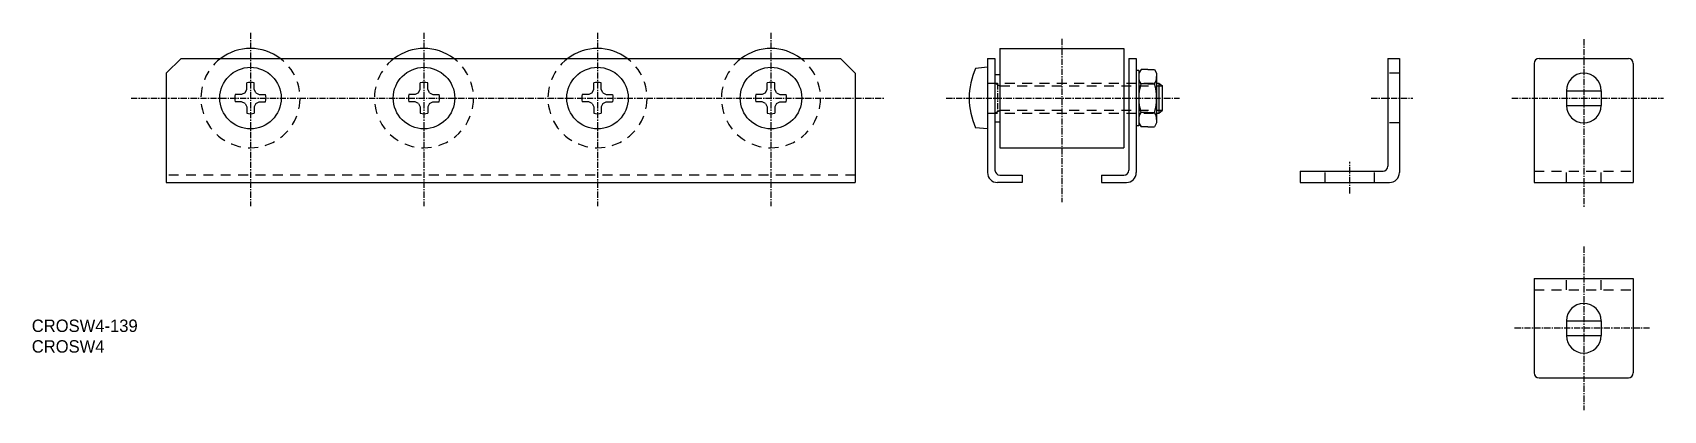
# Model space of a CAD drawing. Extents: x 145 to 474, y 108 to 184.
import ezdxf

# ---------------------------------------------------------------- set-up
doc = ezdxf.new("R2010")
doc.units = 0
doc.linetypes.add('CENTER', pattern=[2, 1.25, -0.25, 0.25, -0.25])
doc.linetypes.add('DASHED', pattern=[3.5, 2, -1.5])
doc.layers.get('0').update_dxf_attribs({"linetype": 'CONTINUOUS'})
doc.layers.add('CENTER', color=1, linetype='CENTER')

msp = doc.modelspace()

# ---------------------------------------------------------------- linework, layer by layer
at = {"color": 7, "linetype": 'CONTINUOUS'}
for p, q in [((174.67, 178.74), (171.67, 175.74)), ((174.67, 178.74), (307.67, 178.74)), ((307.67, 178.74), (310.67, 175.74)), ((337.35, 178.74), (337.35, 155.74)), ((337.35, 178.74), (338.85, 178.74)), ((338.85, 178.74), (338.85, 156.24)), ((339.85, 180.74), (339.85, 160.74)), ((339.85, 180.74), (364.85, 180.74)), ((364.85, 180.74), (364.85, 160.74)), ((365.85, 178.74), (365.85, 156.24)), ((365.85, 178.74), (367.35, 178.74)), ((367.35, 178.74), (367.35, 155.74)), ((418.13, 178.74), (420.43, 178.74)), ((418.13, 178.74), (418.13, 157.04)), ((420.43, 178.74), (420.43, 155.74)), ((447.62, 177.74), (447.62, 153.74)), ((448.62, 178.74), (466.62, 178.74)), ((467.62, 177.74), (467.62, 153.74)), ((171.67, 175.74), (171.67, 153.74)), ((310.67, 175.74), (310.67, 153.74)), ((337.35, 176.94), (334.95, 176.73)), ((337.35, 176.94), (337.35, 164.54)), ((338.85, 175.49), (339.85, 175.49)), ((367.86, 176.32), (367.35, 176.32)), ((368.31, 176.51), (367.86, 175.74)), ((367.86, 176.32), (367.86, 165.16)), ((369.66, 176.51), (368.31, 176.51)), ((369.66, 176.51), (371.01, 176.51)), ((371.01, 176.51), (371.46, 175.74)), ((371.46, 175.74), (371.46, 165.74)), ((186.89, 171.5), (185.61, 171.48)), ((187.59, 171.83), (186.89, 171.5)), ((187.59, 171.83), (187.91, 172.52)), ((187.91, 172.52), (187.93, 173.8)), ((189.44, 172.52), (189.42, 173.8)), ((189.76, 171.83), (189.44, 172.52)), ((189.76, 171.83), (190.45, 171.5)), ((190.45, 171.5), (191.73, 171.48)), ((221.89, 171.5), (220.61, 171.48)), ((222.59, 171.83), (221.89, 171.5)), ((222.59, 171.83), (222.91, 172.52)), ((222.91, 172.52), (222.93, 173.8)), ((224.44, 172.52), (224.42, 173.8)), ((224.76, 171.83), (224.44, 172.52)), ((224.76, 171.83), (225.45, 171.5)), ((225.45, 171.5), (226.73, 171.48)), ((256.89, 171.5), (255.61, 171.48)), ((257.59, 171.83), (256.89, 171.5)), ((257.59, 171.83), (257.91, 172.52)), ((257.91, 172.52), (257.93, 173.8)), ((259.44, 172.52), (259.42, 173.8)), ((259.76, 171.83), (259.44, 172.52)), ((259.76, 171.83), (260.45, 171.5)), ((260.45, 171.5), (261.73, 171.48)), ((291.89, 171.5), (290.61, 171.48)), ((292.59, 171.83), (291.89, 171.5)), ((292.59, 171.83), (292.91, 172.52)), ((292.91, 172.52), (292.93, 173.8)), ((294.44, 172.52), (294.42, 173.8)), ((294.76, 171.83), (294.44, 172.52)), ((294.76, 171.83), (295.45, 171.5)), ((295.45, 171.5), (296.73, 171.48)), ((369.66, 173.63), (368.31, 173.63)), ((369.66, 173.63), (371.01, 173.63)), ((371.46, 173.74), (371.93, 173.74)), ((371.93, 173.74), (371.93, 167.74)), ((371.93, 173.74), (372.65, 173.2)), ((372.65, 168.28), (372.65, 173.2)), ((454.12, 172.24), (454.12, 169.24)), ((461.12, 172.24), (461.12, 169.24)), ((186.89, 169.97), (185.61, 170)), ((187.59, 169.65), (186.89, 169.97)), ((187.59, 169.65), (187.91, 168.96)), ((187.91, 168.96), (187.93, 167.68)), ((189.44, 168.96), (189.42, 167.68)), ((189.76, 169.65), (189.44, 168.96)), ((189.76, 169.65), (190.45, 169.97)), ((190.45, 169.97), (191.73, 170)), ((221.89, 169.97), (220.61, 170)), ((222.59, 169.65), (221.89, 169.97)), ((222.59, 169.65), (222.91, 168.96)), ((222.91, 168.96), (222.93, 167.68)), ((224.44, 168.96), (224.42, 167.68)), ((224.76, 169.65), (224.44, 168.96)), ((224.76, 169.65), (225.45, 169.97)), ((225.45, 169.97), (226.73, 170)), ((256.89, 169.97), (255.61, 170)), ((257.59, 169.65), (256.89, 169.97)), ((257.59, 169.65), (257.91, 168.96)), ((257.91, 168.96), (257.93, 167.68)), ((259.44, 168.96), (259.42, 167.68)), ((259.76, 169.65), (259.44, 168.96)), ((259.76, 169.65), (260.45, 169.97)), ((260.45, 169.97), (261.73, 170)), ((291.89, 169.97), (290.61, 170)), ((292.59, 169.65), (291.89, 169.97)), ((292.59, 169.65), (292.91, 168.96)), ((292.91, 168.96), (292.93, 167.68)), ((294.44, 168.96), (294.42, 167.68)), ((294.76, 169.65), (294.44, 168.96)), ((294.76, 169.65), (295.45, 169.97)), ((295.45, 169.97), (296.73, 170)), ((369.66, 167.85), (368.31, 167.85)), ((369.66, 167.85), (371.01, 167.85)), ((371.93, 167.74), (372.65, 168.28)), ((337.35, 164.54), (334.95, 164.75)), ((338.85, 165.99), (339.85, 165.99)), ((367.86, 165.16), (367.35, 165.16)), ((367.86, 165.74), (368.31, 164.97)), ((369.66, 164.97), (368.31, 164.97)), ((369.66, 164.97), (371.01, 164.97)), ((371.46, 165.74), (371.01, 164.97)), ((371.46, 167.74), (371.93, 167.74)), ((339.85, 160.74), (364.85, 160.74)), ((339.85, 155.24), (344.35, 155.24)), ((344.35, 155.24), (344.35, 153.74)), ((360.35, 155.24), (364.85, 155.24)), ((360.35, 155.24), (360.35, 153.74)), ((400.43, 156.04), (417.13, 156.04)), ((400.43, 156.04), (400.43, 153.74)), ((171.67, 153.74), (310.67, 153.74)), ((344.35, 153.74), (339.35, 153.74)), ((360.35, 153.74), (365.35, 153.74)), ((400.43, 153.74), (418.43, 153.74)), ((447.62, 153.74), (467.62, 153.74)), ((447.62, 134.4), (467.62, 134.4)), ((447.62, 134.4), (447.62, 115.4)), ((467.62, 134.4), (467.62, 115.4)), ((454.12, 125.9), (454.12, 122.9)), ((461.12, 125.9), (461.12, 122.9)), ((448.62, 114.4), (466.62, 114.4))]:
    msp.add_line(p, q, dxfattribs=at)
at = {"color": 3, "linetype": 'DASHED'}
for p, q in [((420.43, 175.74), (418.13, 175.74)), ((337.35, 173.74), (371.46, 173.74)), ((338.85, 173.74), (339.85, 173.2)), ((339.85, 173.2), (371.46, 173.2)), ((338.85, 167.74), (339.85, 168.28)), ((339.85, 168.28), (371.46, 168.28)), ((337.35, 167.74), (371.46, 167.74)), ((420.43, 165.74), (418.13, 165.74)), ((310.67, 155.24), (171.67, 155.24)), ((405.43, 153.74), (405.43, 156.04)), ((415.43, 153.74), (415.43, 156.04)), ((447.62, 156.04), (467.62, 156.04)), ((454.12, 153.74), (454.12, 156.04)), ((461.12, 153.74), (461.12, 156.04)), ((447.62, 132.1), (467.62, 132.1)), ((454.12, 132.1), (454.12, 134.4)), ((461.12, 132.1), (461.12, 134.4))]:
    msp.add_line(p, q, dxfattribs=at)
at = {"color": 3, "linetype": 'CONTINUOUS'}
for p, q in [((371.46, 173.2), (372.65, 173.2)), ((454.12, 172.24), (461.12, 172.24)), ((371.46, 168.28), (372.65, 168.28)), ((454.12, 169.24), (461.12, 169.24)), ((454.12, 125.9), (461.12, 125.9)), ((454.12, 122.9), (461.12, 122.9))]:
    msp.add_line(p, q, dxfattribs=at)
at = {"color": 7, "linetype": 'CONTINUOUS'}
for centre in [(188.67, 170.74), (223.67, 170.74), (258.67, 170.74), (293.67, 170.74)]:
    msp.add_circle(centre, 6.2, dxfattribs=at)
at = {"color": 3, "linetype": 'DASHED'}
for centre in [(188.67, 170.74), (223.67, 170.74), (258.67, 170.74), (293.67, 170.74)]:
    msp.add_arc(centre, 10, 126.8699, 53.1301, dxfattribs=at)
at = {"color": 7, "linetype": 'CONTINUOUS'}
for centre, radius, start, end in [((188.67, 170.74), 10, 53.1301, 126.8699), ((223.67, 170.74), 10, 53.1301, 126.8699), ((258.67, 170.74), 10, 53.1301, 126.8699), ((293.67, 170.74), 10, 53.1301, 126.8699), ((448.62, 177.74), 1, 90, 180), ((466.62, 177.74), 1, 0, 90), ((348.1, 170.74), 14.45, 155.5103, 204.4897), ((370.41, 175.07), 2.56, 180, 214.3842), ((368.9, 175.07), 2.56, 325.6158, 0), ((457.62, 172.24), 3.5, 0, 180), ((188.67, 170.74), 3.15, 166.3685, 193.6315), ((188.67, 170.74), 3.15, 76.3685, 103.6315), ((188.67, 170.74), 3.15, 346.3685, 13.6315), ((223.67, 170.74), 3.15, 166.3685, 193.6315), ((223.67, 170.74), 3.15, 76.3685, 103.6315), ((223.67, 170.74), 3.15, 346.3685, 13.6315), ((258.67, 170.74), 3.15, 166.3685, 193.6315), ((258.67, 170.74), 3.15, 76.3685, 103.6315), ((258.67, 170.74), 3.15, 346.3685, 13.6315), ((293.67, 170.74), 3.15, 166.3685, 193.6315), ((293.67, 170.74), 3.15, 76.3685, 103.6315), ((293.67, 170.74), 3.15, 346.3685, 13.6315), ((377.41, 170.74), 9.55, 162.412, 197.588), ((361.91, 170.74), 9.55, 342.412, 17.588), ((370.41, 166.41), 2.56, 145.6158, 180), ((368.9, 166.41), 2.56, 0, 34.3842), ((457.62, 169.24), 3.5, 180, 0), ((188.67, 170.74), 3.15, 256.3685, 283.6315), ((223.67, 170.74), 3.15, 256.3685, 283.6315), ((258.67, 170.74), 3.15, 256.3685, 283.6315), ((293.67, 170.74), 3.15, 256.3685, 283.6315), ((339.35, 155.74), 2, 180, 270), ((339.85, 156.24), 1, 180, 270), ((364.85, 156.24), 1, 270, 0), ((365.35, 155.74), 2, 270, 0), ((417.13, 157.04), 1, 270, 0), ((418.43, 155.74), 2, 270, 0), ((457.62, 125.9), 3.5, 0, 180), ((457.62, 122.9), 3.5, 180, 0), ((448.62, 115.4), 1, 180, 270), ((466.62, 115.4), 1, 270, 0)]:
    msp.add_arc(centre, radius, start, end, dxfattribs=at)
at = {"layer": 'CENTER', "color": 1, "linetype": 'CENTER'}
for p, q in [((188.67, 183.92), (188.67, 148.95)), ((223.67, 183.92), (223.67, 148.95)), ((258.67, 183.92), (258.67, 148.95)), ((293.67, 183.92), (293.67, 148.95)), ((352.35, 182.66), (352.35, 149.76)), ((457.62, 182.61), (457.62, 148.82)), ((339.35, 173.74), (339.35, 167.74)), ((164.58, 170.74), (310.67, 170.74)), ((310.67, 170.74), (316.64, 170.74)), ((329, 170.74), (376.06, 170.74)), ((414.74, 170.74), (423.13, 170.74)), ((443.13, 170.74), (473.69, 170.74)), ((410.43, 151.55), (410.43, 157.93)), ((457.62, 140.84), (457.62, 107.86)), ((470.91, 124.4), (443.41, 124.4))]:
    msp.add_line(p, q, dxfattribs=at)

# ---------------------------------------------------------------- texts
at = {"color": 7, "linetype": 'CONTINUOUS'}
for s, p in [('CROSW4-139', (144.55, 123.64)), ('CROSW4', (144.55, 119.48))]:
    msp.add_text(s, height=2.5, dxfattribs=at).set_placement(p)

doc.saveas('drawing.dxf')
